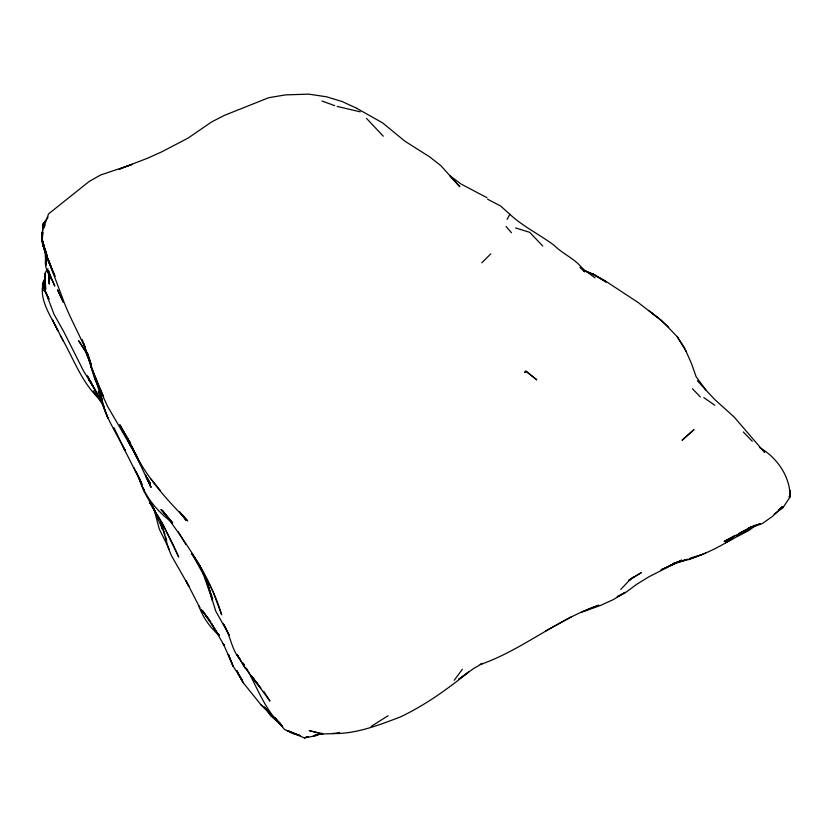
<?xml version="1.0" encoding="UTF-8"?>
<svg xmlns="http://www.w3.org/2000/svg" width="832" height="832" viewBox="0 0 832 832"><rect width="100%" height="100%" fill="white"/><g stroke="black" fill="none" stroke-linecap="round" stroke-linejoin="round"><path stroke-width="1.25" d="M42.39 288.704L42.983 290.909L42.432 284.003M54.496 275.007L47.122 258.294L42.796 244.837L42.682 241.166M774.197 514.197L782.85 507.832L790.026 497.037C790.462 476.819 777.015 457.475 759.689 447.585M790.067 496.246L790.4 490.381M52.936 271.513L47.122 258.294L42.214 242.798L42.151 238.118M88.847 357.25L91.021 365.425L87.36 353.049L91.354 365.217C84.302 341.692 70.668 321.121 62.556 298.095L46.134 254.55L42.193 240.115L46.613 255.289L42.349 241.332L42.838 224.276L48.079 217.173M44.512 286.156L44.907 290.826L48.734 298.927M44.741 283.722L45.323 277.628M44.949 289.297L44.699 291.71L45.167 289.224M47.902 268.778C42.37 274.404 45.656 282.422 45.625 289.328L45.417 284.461M42.058 238.982L46.134 254.55L42.058 238.982L42.931 232.575M46.238 261.737L45.666 265.47L45.594 254.602M45.989 252.325L42.349 241.332L41.6 235.269L42.078 232.253M45.271 276.359L43.857 284.762L44.283 288.6L45.282 273.052M41.6 235.269L42.838 229.393M46.197 257.608C42.609 267.852 51.303 276.994 54.777 286.094L49.15 272.49M43.982 280.904C37.627 298.522 50.721 315.609 57.949 330.834L52.426 319.8L63.575 341.463M44.335 222.331L42.838 224.276L43.462 228.415L48.537 213.897L89.149 181.48L100.516 175.042L132.205 164.362L119.215 169.156L147.867 158.09L161.616 151.913L187.886 138.216L211.744 121.878L224.463 115.346L268.715 97.708L285.511 94.89L308.714 94.141L326.56 96.803L342.233 101.587L356.169 108.004M629.803 579.634L629.72 580.393L629.044 580.122L641.285 572.634L629.044 580.122L633.495 577.023M42.858 282.766L44.762 278.741M43.462 228.415L45.094 225.139M507.083 219.336L509.87 214.313L500.739 206.076L487.562 199.212M454.22 680.264L462.384 669.23M525.855 371.041L524.503 372.549L526.094 371.311L536.671 379.735L526.094 371.311M620.662 589.482L630.001 579.758M481.801 262.808L490.797 253.854M782.746 507.27L782.444 506.594L772.98 516.006L762.289 523.598L748.436 528.486L760.23 523.609L748.53 528.798L724.152 541.466L734.874 535.6M778.742 509.87L782.444 506.594M755.841 525.366L748.665 530.629L725.421 542.672L733.647 538.179C715.198 549.494 695.302 559.114 673.868 563.046L687.471 559.291L670.592 565.136M388.055 715.738L371.145 726.409M753.428 526.042L747.999 529.474L755.186 525.314L736.507 535.85L755.186 525.314M753.428 526.282L748.238 529.35L753.563 526.219M583.96 611.135L598.676 605.207C556.546 619.622 522.246 649.958 480.293 664.55L482.456 663.354L473.242 668.803L458.682 679.338L468.666 671.954C447.45 689.218 425.048 705.255 400.254 716.997L399.818 717.205C378.134 725.286 355.701 734.24 332.218 733.512M545.626 631.041L570.991 617.042M739.118 533.312L752.336 526.354L747.843 528.653L751.15 526.968M617.365 596.606L625.383 592.332L613.34 599.591L600.569 605.415L581.682 612.175M617.313 596.669L626.018 592.238L636.667 584.324L648.804 576.857L681.647 560.134L661.086 569.878L673.681 563.846L670.426 565.084M701.688 554.642L705.671 553.062M688.324 559.666L701.605 554.674L690.258 558.095M322.296 733.283L315.172 735.935L304.262 737.859L286.572 730.392M321.37 733.283L313.362 735.862C321.724 732.524 330.938 734.926 339.446 732.462M307.934 736.819L304.262 737.859L307.757 736.84M337.23 106.434L360.246 111.852M788.892 496.756L790.026 497.037M299.853 735.509L293.27 733.71L284.492 729.466L274.643 717.413L282.662 726.606C266.105 711.589 258.305 690.071 247.863 670.8M515.59 227.947L529.703 232.326L542.766 246.012M280.041 723.726L270.785 715.863L265.626 708.417L269.724 713.294M322.026 101.046L334.703 105.643M585.634 271.253L594.599 274.778L606.216 282.069L592.082 273.707L594.599 274.778L584.532 270.546M288.163 730.725L299.79 735.353M486.99 197.704L460.928 183.945L449.54 175.448L459.826 186.732L440.887 165.672L429.582 156.822L404.768 141.107L382.481 122.782L356.585 108.264M592.082 273.707L604.313 280.27L638.082 302.463L657.956 317.907L648.69 310.388M580.341 267.01L595.036 277.846M703.82 397.602L714.802 405.257M651.05 312.343L661.586 320.434L677.331 336.846L684.486 347.755L691.475 363.584L696.155 376.782L706.108 390.291L714.969 399.724L734.23 417.092L764.618 452.514M509.87 214.313C523.172 226.71 539.76 234.551 554.206 245.388C563.815 255.07 577.595 259.563 584.636 271.866L580.112 267.53M658.882 318.656L668.71 327.226M278.824 722.176L280.717 723.923L275.517 718.838M243.485 683.041L237.713 673.13L243.485 683.041L260.998 704.85L269.225 712.618M260.998 704.85L270.41 713.762M272.043 715.458L273.78 717.153M90.844 382.231L89.055 380.432L90.761 382.398M275.434 719.077L276.869 720.543M269.589 712.837L263.422 706.503L273 717.184M743.309 431.985L752.294 441.272M270.098 713.534L264.514 707.335L272.563 716.633M692.411 388.69L700.336 396.937M219.253 635.523L217.599 633.734L219.086 635.284C209.966 627.38 202.81 617.396 198.931 605.925L199.805 607.734L186.056 580.85L188.958 586.383L171.361 555.485L168.303 547.976L163.686 531.846L151.403 504.275L155.314 511.794L149.573 501.571L155.438 511.867L143.863 491.098L139.422 478.722L142.116 484.578M366.496 118.394L383.282 136.198M217.599 633.734L219.232 635.492M697.382 380.692L706.108 390.291M179.483 511.701L187.668 520.874C165.859 498.836 144.466 475.062 131.726 446.472L135.335 454.022L107.713 406.619L101.691 393.609L90.626 365.622L102.804 394.794M506.095 226.491L511.472 232.731M258.19 684.538L254.925 680.68L269.974 701.116L263.786 691.402M151.081 479.107L160.441 490.672M211.026 622.055L200.959 609.326L209.123 619.84L202.488 610.594L217.36 633.09L211.463 623.407L224.307 645.798L223.236 643.635L233.178 666.307L239.034 675.355M168.002 517.535L172.453 523.172M91.031 382.283L89.45 380.266L95.566 390.686M168.688 518.388L172.442 523.162M179.39 511.722L185.91 520.218L182.468 515.102M212.295 600.486L211.286 596.575L215.696 611.01L229.164 635.128L223.34 623.782C230.558 635.003 231.213 649.542 240.209 659.578L237.276 655.002L245.388 668.356L260.832 688.251L251.42 675.927L256.942 683.717L252.106 676.426M191.932 553.758L201.022 567.809L212.961 591.531L221.666 614.817C210.07 575.91 185.702 542.641 162.219 510.193L170.206 520.021L160.95 509.517L172.734 522.818C156.499 511.181 144.227 495.518 138.174 476.237L141.721 483.777M244.369 665.08L242.954 663.021L244.286 665.038M103.854 405.756L93.174 390.988L100.058 399.703C81.047 382.262 73.247 357.188 60.278 335.65M192.982 555.266L200.169 565.926M135.606 454.158L137.623 457.226M195.114 558.459L191.578 553.093L203.798 575.078L202.831 572.593M246.282 668.075L247.614 670.093M677.331 336.846L685.942 351.104M130.094 442.801L119.891 424.892L130.094 442.801L122.366 430.29L129.709 442.01L136.354 455.593M185.89 544.471L178.329 531.846M237.276 655.002L245.388 668.356M102.721 402.158L83.46 370.843L63.866 331.864L54.122 314.527L45.011 290.462L48.911 299.146L46.904 294.684M134.93 453.138L128.138 441.262L140.722 464.516L134.243 451.984L151.122 487.386L145.454 475.051L150.498 486.356L147.961 479.19M122.439 445.453L125.372 450.59M94.973 389.636L87.474 375.991M169.312 549.37L159.214 528.882L154.138 509.444M103.584 396.552L94.952 379.631L84.76 346.663M99.549 392.683C103.345 413.858 115.731 431.798 125.102 450.757M104.499 407.961L87.474 376.199M124.956 450.466L113.984 427.731M141.367 483.08L124.207 449.082M143.281 488.093L144.518 490.537M223.236 643.635L223.746 644.644M139.162 478.296L133.827 467.48M101.941 398.83L98.353 391.352L101.962 399.152M136.427 472.17L141.242 482.321M173.233 544.794L162.209 523.068L149.937 502.809L163.405 525.626L178.724 557.086L173.742 545.896M53.165 271.929L55.245 276.422M88.722 358.322L85.654 351.655L78.645 340.746L85.644 351.655L90.324 363.428M202.883 571.844L205.962 579.54M52.655 270.806L47.174 257.088L51.834 268.975L48.901 260.718M83.99 343.938L85.311 347.318M202.488 571.709L211.661 598.031M210.683 593.185L212.753 598.759M82.254 339.622L84.417 345.561M209.976 591.063L206.398 580.642L210.798 594.339L207.126 582.681M162.469 526.729L163.582 530.098M47.185 255.913L42.349 241.332L42.266 238.732M99.684 392.839L102.378 401.118L90.792 364.603M48.35 270.41L51.085 278.907L50.138 275.35M42.588 243.963L47.122 258.294M163.935 531.274L164.986 534.778M165.682 537.118L166.733 540.623M160.701 522.371L162.521 529.298L161.273 524.347M45.947 252.034L46.883 255.788M100.454 394.191L102.804 403.842M100.662 394.295L102.825 403.853M48.506 270.795L48.911 273.291M48.225 270.39L49.254 284.118L48.485 270.462M45.157 251.545L45.791 265.075L45.646 254.914M44.959 273.53L45.323 282.038M683.748 438.734L682.042 440.305L694.002 429.603L683.748 438.734M322.67 734.001L309.358 730.652L322.67 734.001M145.943 476.102L145.506 475.394L150.405 483.548L145.943 476.102M242.476 681.002L236.777 670.602L242.476 681.002M233.178 666.307L228.322 654.42L233.178 666.307M62.993 301.444L57.481 289.806L63.274 302.078L62.993 301.444M107.931 418.194L103.106 405.049L107.931 418.194"/></g></svg>
